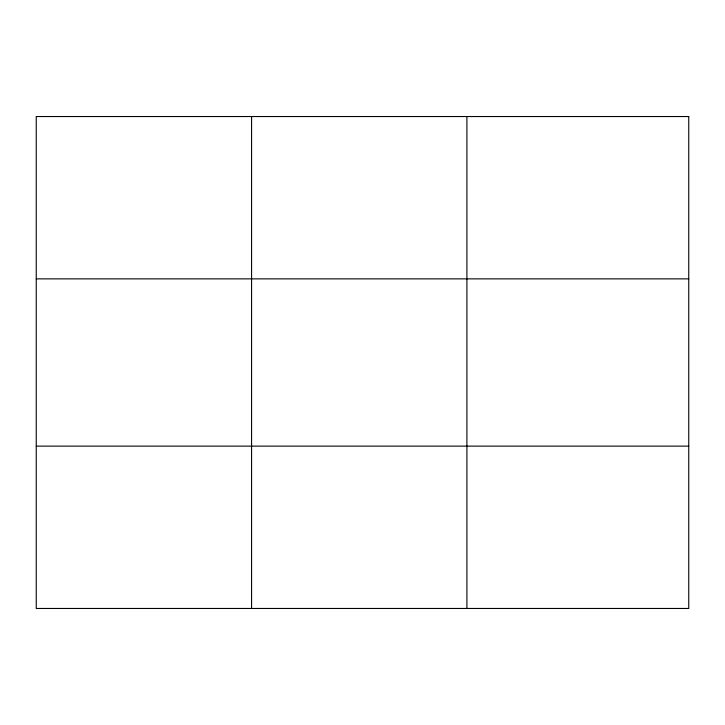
<?xml version="1.0" encoding="UTF-8"?>
<svg xmlns="http://www.w3.org/2000/svg" width="725" height="725" viewBox="0 0 725 725"><rect width="100%" height="100%" fill="white"/><g stroke="black" fill="none" stroke-linecap="round" stroke-linejoin="round"><path stroke-width="1.09" d="M251.575 116.535L251.575 608.465M466.9 116.535L466.9 608.465M36.25 278.871L688.75 278.871M36.25 446.129L688.75 446.129M688.75 116.535L688.75 608.465L36.25 608.465L36.25 116.535L688.75 116.535"/></g></svg>
